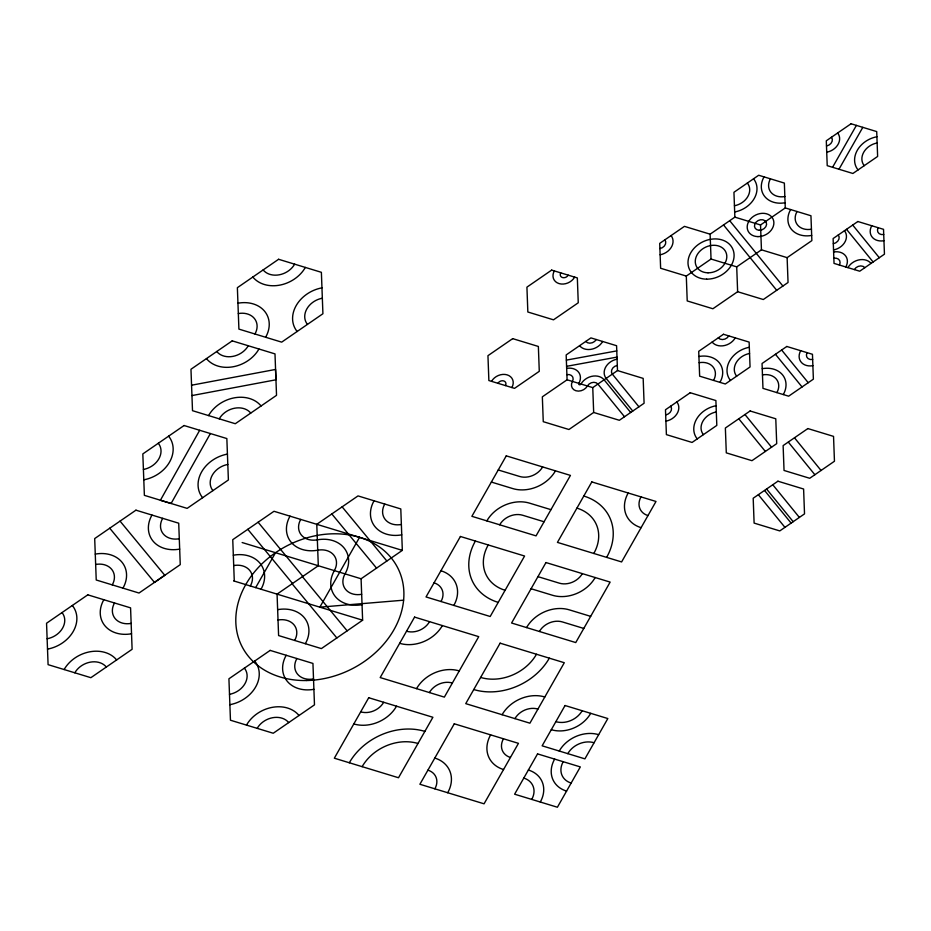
<?xml version="1.0" encoding="UTF-8"?>
<svg xmlns="http://www.w3.org/2000/svg" width="931" height="931" viewBox="0 0 931 931"><rect width="100%" height="100%" fill="white"/><g stroke="black" fill="none" stroke-linecap="round" stroke-linejoin="round"><path stroke-width="1.4" d="M199.688 430.273L160.4 500.261L171.118 503.462L210.383 433.532M255.676 587.612L275.529 552.7M359.552 537.338L319.845 607.163L403.612 600.181M832.57 167.289L856.392 125.394M838.982 169.244L862.804 127.349M710.12 234.181L734.862 217.144L760.534 224.965L785.275 207.927L810.948 215.748L811.867 240.605L787.126 257.643L761.453 249.822L736.712 266.86L711.04 259.039L686.298 276.076L660.626 268.256L659.707 243.398L684.448 226.361L710.12 234.181L711.04 259.039M567.084 379.79L542.342 396.827L543.262 421.685L568.934 429.505L593.675 412.468L619.348 420.288L644.089 403.251L643.17 378.393L617.497 370.573L592.756 387.61L567.084 379.79L566.164 354.932L590.917 337.895L616.578 345.715L617.497 370.573M787.126 257.643L788.045 282.489L763.304 299.526L737.631 291.717L712.89 308.755L687.218 300.934L686.298 276.076M361.088 578.768L402.332 550.372L400.796 508.943L358.016 495.909L316.773 524.304L318.309 565.734L277.066 594.129L278.602 635.559L321.381 648.593L362.625 620.197L361.088 578.768L242.153 542.54M191.565 385.213L275.541 369.444L275.96 379.79L191.949 395.57M566.362 360.111L616.776 350.894M566.583 366.325L616.997 357.108M498.248 469.969L519.638 476.474A17.631 14.058 -26.3 0 0 542.633 466.931M491.37 482.06L512.76 488.577A32.736 26.115 -26.3 0 0 555.458 470.842M550.954 509.664L529.564 503.147A32.736 26.115 -26.3 0 0 486.855 520.883M544.076 521.767L522.687 515.25A17.631 14.058 -26.3 0 0 499.691 524.793M537.955 576.65L559.345 583.167A17.631 14.058 -26.3 0 0 582.341 573.624M531.077 588.741L552.467 595.258A32.736 26.115 -26.3 0 0 595.177 577.534M402.332 550.372L273.993 511.282L232.75 539.677L234.286 581.095M590.661 616.357L569.272 609.84A32.736 26.115 -26.3 0 0 526.562 627.575M583.784 628.448L562.394 621.931A17.631 14.058 -26.3 0 0 539.398 631.486M233.681 580.909L362.625 620.197M342.131 506.848L386.842 560.997M331.82 513.947L376.566 568.143M258.108 522.21L302.819 576.359M302.424 576.673L347.135 630.822M247.797 529.308L292.543 583.504M292.113 583.772L336.859 637.968M120.052 521.116L164.764 575.265L154.488 582.41L109.742 528.214M852.703 225.058L879.295 257.724M846.523 229.317L873.103 261.983M729.706 220.694L782.89 286.038M723.527 224.953L776.698 290.297M781.644 350.021L808.224 382.699M775.453 354.28L802.045 386.959M794.55 437.896L821.049 470.469M788.359 442.155L814.869 474.729M744.963 414.528L771.555 447.194M738.772 418.787L765.363 451.454M772.777 484.748L799.368 517.427M766.597 489.008L793.177 521.686M764.619 490.532L791.117 523.106M758.428 494.792L784.938 527.365M638.934 406.8L612.342 374.122A6.296 5.016 -26.3 0 1 617.311 365.394M632.754 411.06L606.162 378.382A13.849 11.044 -26.3 0 1 617.078 359.18M630.683 412.48L604.103 379.801A13.849 11.044 -26.3 0 0 580.991 384.026A1.257 1.001 -26.3 0 1 579.35 384.712A1.257 1.001 -26.3 0 1 578.849 383.374A13.849 11.044 -26.3 0 0 566.665 368.397M624.503 416.739L597.911 384.061A6.296 5.016 -26.3 0 0 587.403 385.981A8.81 7.029 -26.3 0 1 575.905 390.752A8.81 7.029 -26.3 0 1 572.437 381.419A6.296 5.016 -26.3 0 0 566.898 374.611M785.275 207.927L784.356 183.07L758.695 175.249L733.942 192.286L734.862 217.144M760.534 224.965L761.453 249.822M736.712 266.86L737.631 291.717M592.756 387.61L593.675 412.468M62.016 612.586A18.888 15.059 -26.3 0 1 47.132 638.771M72.327 605.487A31.479 25.102 -26.3 0 1 47.516 649.116M131.143 623.398A18.888 15.059 -26.3 0 1 114.525 602.974M131.527 633.755A31.479 25.102 -26.3 0 1 103.83 599.727M74.817 672.799A18.888 15.059 -26.3 0 1 106.332 667.038M64.123 669.54A31.479 25.102 -26.3 0 1 116.643 659.939M212.92 490.625A18.888 15.059 -26.3 0 1 227.816 464.441M202.609 497.724A31.479 25.102 -26.3 0 1 227.432 454.095M219.251 418.834A18.888 15.059 -26.3 0 1 250.753 413.073M208.556 415.575A31.479 25.102 -26.3 0 1 261.064 405.974M95.649 564.465A18.888 15.059 -26.3 0 1 112.267 584.889M95.265 554.108A31.479 25.102 -26.3 0 1 122.962 588.148M179.287 538.746A18.888 15.059 -26.3 0 1 162.669 518.323M179.671 549.104A31.479 25.102 -26.3 0 1 151.974 515.064M248.263 345.75A18.888 15.059 -26.3 0 1 216.748 351.511M258.958 349.009A31.479 25.102 -26.3 0 1 206.438 358.61M158.293 443.272A18.888 15.059 -26.3 0 1 143.409 469.457M168.604 436.174A31.479 25.102 -26.3 0 1 143.793 479.814M300.725 519.417A18.888 15.059 -26.3 0 0 317.343 539.84A31.479 25.102 -26.3 0 1 345.04 573.88A18.888 15.059 -26.3 0 0 361.659 594.304M290.03 516.158A31.479 25.102 -26.3 0 0 317.727 550.198A18.888 15.059 -26.3 0 1 334.345 570.622A31.479 25.102 -26.3 0 0 362.043 604.661M233.704 565.559A18.888 15.059 -26.3 0 1 250.323 585.983M233.32 555.202A31.479 25.102 -26.3 0 1 261.017 589.242M401.366 524.479A18.888 15.059 -26.3 0 1 384.747 504.055M401.75 534.836A31.479 25.102 -26.3 0 1 374.053 500.797M277.636 609.665A31.479 25.102 -26.3 0 1 305.333 643.705M278.02 620.023A18.888 15.059 -26.3 0 1 294.638 640.447M254.698 661.045A31.479 25.102 -26.3 0 1 229.876 704.686M244.388 668.144A18.888 15.059 -26.3 0 1 229.492 694.328M313.898 689.312A31.479 25.102 -26.3 0 1 286.201 655.284M313.514 678.955A18.888 15.059 -26.3 0 1 296.896 658.543M257.189 728.356A18.888 15.059 -26.3 0 1 288.703 722.596M246.494 725.098A31.479 25.102 -26.3 0 1 299.014 715.497M536.489 654.249A42.814 34.144 -26.3 0 1 480.64 677.431M549.325 658.159A57.92 46.201 -26.3 0 1 473.763 689.534M583.795 496.025A57.92 46.201 -26.3 0 1 606.628 557.378M576.929 508.117A42.814 34.144 -26.3 0 1 593.803 553.468M647.964 515.576A17.631 14.058 -26.3 0 1 641.017 496.91M641.087 527.668A32.736 26.115 -26.3 0 1 628.192 492.999M505.102 590.289A42.814 34.144 -26.3 0 1 488.228 544.949M498.225 602.392A57.92 46.201 -26.3 0 1 475.392 541.039M440.933 570.75A32.736 26.115 -26.3 0 1 453.839 605.418M434.055 582.841A17.631 14.058 -26.3 0 1 441.003 601.507M429.54 621.664A17.631 14.058 -26.3 0 1 406.544 631.218M442.376 625.574A32.736 26.115 -26.3 0 1 399.667 643.309M429.377 692.559A17.631 14.058 -26.3 0 1 452.373 683.017M416.541 688.649A32.736 26.115 -26.3 0 1 459.251 670.914M362.136 766.667A42.814 34.144 -26.3 0 1 417.984 743.485M349.311 762.757A57.92 46.201 -26.3 0 1 424.862 731.382M383.688 702.288A17.631 14.058 -26.3 0 1 360.693 711.843M396.525 706.198A32.736 26.115 -26.3 0 1 353.815 723.934M502.1 714.717A32.736 26.115 -26.3 0 1 544.81 696.982M514.936 718.627A17.631 14.058 -26.3 0 1 537.932 709.073M434.789 758.055A32.736 26.115 -26.3 0 1 447.695 792.735M427.911 770.158A17.631 14.058 -26.3 0 1 434.858 788.825M510.421 757.45A17.631 14.058 -26.3 0 1 503.473 738.783M503.543 769.541A32.736 26.115 -26.3 0 1 490.637 734.873M566.572 791.106A30.223 24.101 -26.3 0 1 554.655 759.102M571.157 783.052A20.145 16.071 -26.3 0 1 563.208 761.709M582.166 710.725A20.145 16.071 -26.3 0 1 555.877 721.641M590.72 713.332A30.223 24.101 -26.3 0 1 551.303 729.706M559.24 751.038A30.223 24.101 -26.3 0 1 598.656 734.675M567.794 753.645A20.145 16.071 -26.3 0 1 594.071 742.74M523.792 778.072A20.145 16.071 -26.3 0 1 531.729 799.415M528.377 770.018A30.223 24.101 -26.3 0 1 540.283 802.022M238.324 313.572A18.888 15.059 -26.3 0 1 254.943 333.996M237.94 303.215A31.479 25.102 -26.3 0 1 265.638 337.255M307.451 324.395A18.888 15.059 -26.3 0 1 322.347 298.211M297.14 331.494A31.479 25.102 -26.3 0 1 321.963 287.854M294.65 264.171A18.888 15.059 -26.3 0 1 263.136 269.932M305.345 267.43A31.479 25.102 -26.3 0 1 252.836 277.031M730.463 380.442A23.927 19.085 -26.3 0 1 749.327 347.275M736.654 376.182A16.374 13.057 -26.3 0 1 749.56 353.489M698.913 356.492A23.927 19.085 -26.3 0 1 719.966 382.362M699.146 362.706A16.374 13.057 -26.3 0 1 713.542 380.407M728.81 335.905A6.296 5.016 -26.3 0 1 718.313 337.825M735.234 337.86A13.849 11.044 -26.3 0 1 712.122 342.084M762.245 368.688A23.927 19.085 -26.3 0 1 783.297 394.558M762.477 374.902A16.374 13.057 -26.3 0 1 776.873 392.603M812.658 359.471A6.296 5.016 -26.3 0 1 807.119 352.663M812.879 365.685A13.849 11.044 -26.3 0 1 800.695 350.708M833.617 252.01A13.849 11.044 -26.3 0 1 845.802 266.988M833.85 258.224A6.296 5.016 -26.3 0 1 839.39 265.032M838.272 234.996A6.296 5.016 -26.3 0 1 833.303 243.724M844.452 230.737A13.849 11.044 -26.3 0 1 833.536 249.939M854.355 269.583A6.296 5.016 -26.3 0 1 864.864 267.663M847.943 267.639A13.849 11.044 -26.3 0 1 871.044 263.403M883.717 234.507A6.296 5.016 -26.3 0 1 878.177 227.699M883.95 240.722A13.849 11.044 -26.3 0 1 871.765 225.744M664.862 239.849A6.296 5.016 -26.3 0 1 659.904 248.577M671.053 235.59A13.849 11.044 -26.3 0 1 660.126 254.791M703.405 434.637A16.374 13.057 -26.3 0 1 716.311 411.944M697.226 438.897A23.927 19.085 -26.3 0 1 716.09 405.73M676.825 401.959A13.849 11.044 -26.3 0 1 665.898 421.161M670.634 406.219A6.296 5.016 -26.3 0 1 665.677 414.947M858.045 169.931A23.927 19.085 -26.3 0 1 876.909 136.764M864.236 165.671A16.374 13.057 -26.3 0 1 877.13 142.978M831.453 137.253A6.296 5.016 -26.3 0 1 826.495 145.981M837.644 132.993A13.849 11.044 -26.3 0 1 826.728 152.195M811.681 235.427A23.927 19.085 -26.3 0 1 790.628 209.556M811.448 229.212A16.374 13.057 -26.3 0 1 797.041 211.512M753.54 178.799A23.927 19.085 -26.3 0 1 734.675 211.965M747.349 183.058A16.374 13.057 -26.3 0 1 734.443 205.751M785.089 202.749A23.927 19.085 -26.3 0 1 764.037 176.878M784.856 196.534A16.374 13.057 -26.3 0 1 770.449 178.833M602.671 341.479A13.849 11.044 -26.3 0 1 579.571 345.704M596.259 339.524A6.296 5.016 -26.3 0 1 585.762 341.444M491.545 381.349A11.963 9.543 -26.3 0 1 507.151 374.867A11.963 9.543 -26.3 0 1 511.864 387.54M497.957 383.304A4.411 3.515 -26.3 0 1 503.706 380.919A4.411 3.515 -26.3 0 1 505.452 385.585M568.236 275.157A4.411 3.515 -26.3 0 1 562.487 277.554A4.411 3.515 -26.3 0 1 560.753 272.876M574.66 277.112A11.963 9.543 -26.3 0 1 559.054 283.594A11.963 9.543 -26.3 0 1 554.341 270.921M368.723 697.726L334.334 758.195L398.503 777.746L432.892 717.277L368.723 697.726M414.574 617.102L380.185 677.57L444.355 697.121L478.732 636.653L414.574 617.102M460.414 536.477L426.026 596.946L490.195 616.497L524.584 556.028L460.414 536.477M506.266 455.853L471.877 516.321L536.047 535.872L570.435 475.404L506.266 455.853M454.281 723.794L419.893 784.263L484.062 803.814L518.451 743.345L454.281 723.794M500.122 643.17L465.744 703.638L529.914 723.189L564.291 662.721L500.122 643.17M545.973 562.545L511.585 623.014L575.754 642.565L610.142 582.096L545.973 562.545M591.825 481.921L557.436 542.389L621.605 561.94L655.994 501.472L591.825 481.921M537.548 753.889L514.622 794.201L557.401 807.235L580.327 766.923L537.548 753.889M565.047 705.512L542.133 745.824L584.912 758.858L607.827 718.546L565.047 705.512M278.602 259.284L237.37 287.679L238.906 329.109L281.674 342.143L322.917 313.747L321.381 272.317L278.602 259.284M232.215 340.862L190.971 369.258L192.508 410.687L235.287 423.721L276.53 395.326L274.994 353.896L232.215 340.862M184.07 425.525L142.827 453.921L144.375 495.35L187.143 508.373L228.386 479.977L226.85 438.559L184.07 425.525M135.938 510.176L94.694 538.572L96.23 580.001L139.01 593.035L180.253 564.64L178.717 523.21L135.938 510.176M551.664 270.106L526.923 287.144L527.842 312.001L553.503 319.822L578.256 302.784L577.336 277.927L551.664 270.106M87.793 594.839L46.55 623.235L48.086 664.653L90.866 677.687L132.109 649.291L130.573 607.862L87.793 594.839M512.69 338.64L487.949 355.677L488.868 380.535L514.54 388.355L539.282 371.318L538.362 346.46L512.69 338.64M851.05 123.765L826.297 140.802L827.217 165.66L852.889 173.48L877.63 156.443L876.711 131.585L851.05 123.765M857.858 221.508L833.117 238.545L834.036 263.403L859.709 271.212L884.45 254.175L883.531 229.329L857.858 221.508M723.468 334.276L698.716 351.313L699.647 376.171L725.307 383.991L750.06 366.954L749.129 342.096L723.468 334.276M270.165 650.397L228.921 678.792L230.457 720.222L273.237 733.244L314.48 704.848L312.944 663.431L270.165 650.397M690.22 392.731L665.479 409.768L666.398 434.626L692.07 442.446L716.812 425.409L715.892 400.551L690.22 392.731M786.8 346.472L762.047 363.509L762.966 388.367L788.638 396.187L813.38 379.15L812.46 354.292L786.8 346.472M750.118 410.978L725.365 428.016L726.296 452.862L751.957 460.682L776.71 443.645L775.779 418.787L750.118 410.978M807.864 428.563L783.122 445.6L784.042 470.458L809.714 478.278L834.455 461.241L833.536 436.383L807.864 428.563M777.932 481.199L753.191 498.236L754.11 523.094L779.782 530.914L804.524 513.877L803.604 489.019L777.932 481.199M306.555 680.526A87.235 69.581 -26.3 0 0 398.375 569.178A87.235 69.581 -26.3 0 0 254.605 571.785A87.235 69.581 -26.3 0 0 306.555 680.526M757.974 236.614A13.849 11.044 -26.3 0 0 773.161 219.274A13.849 11.044 -26.3 0 0 750.467 219.006A13.849 11.044 -26.3 0 0 757.974 236.614M759.37 230.26A6.296 5.016 -26.3 0 0 766.271 222.381A6.296 5.016 -26.3 0 0 755.96 222.253A6.296 5.016 -26.3 0 0 759.37 230.26M708.025 272.806A16.374 13.057 -26.3 0 0 725.959 252.313A16.374 13.057 -26.3 0 0 699.146 251.987A16.374 13.057 -26.3 0 0 708.025 272.806M706.629 279.16A23.927 19.085 -26.3 0 0 732.848 249.205A23.927 19.085 -26.3 0 0 693.653 248.74A23.927 19.085 -26.3 0 0 706.629 279.16"/></g></svg>
